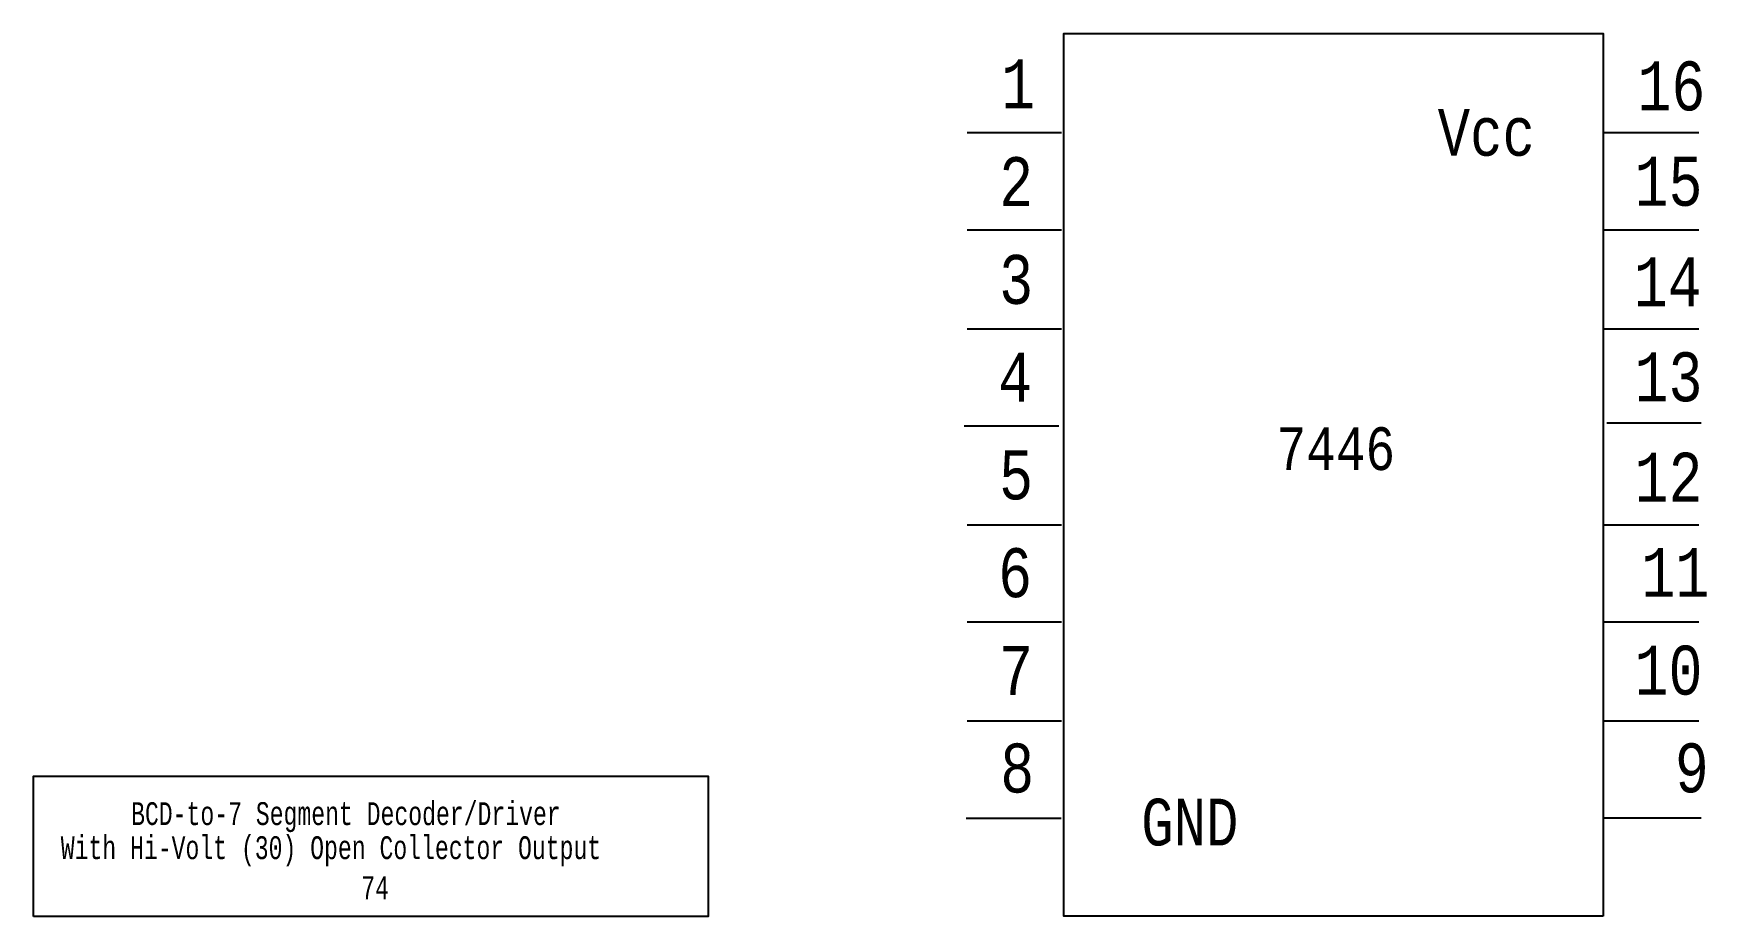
# Model space of a CAD drawing. Extents: x 1.21 to 10.6, y 2 to 6.96.
import ezdxf

# ---------------------------------------------------------------- set-up
doc = ezdxf.new("R2010")
doc.units = 0
doc.header["$LTSCALE"] = 0.5
doc.header["$MEASUREMENT"] = 0
doc.layers.add('1', color=7, linetype='CONTINUOUS')
doc.styles.add('MONOTXT', font='MONOTXT')

msp = doc.modelspace()

# ---------------------------------------------------------------- linework, layer by layer
at = {"layer": '1', "color": 7}
for p, q in [((6.447903, 6.402628), (6.978076, 6.402628)), ((10.02166, 6.402629), (10.55183, 6.402629)), ((6.447903, 5.857782), (6.978076, 5.857782)), ((10.02166, 5.857784), (10.55183, 5.857784)), ((6.447903, 5.302254), (6.978076, 5.302254)), ((10.02166, 5.302255), (10.55183, 5.302255)), ((6.431765, 4.75741), (6.961936, 4.75741)), ((10.56644, 4.771044), (10.03626, 4.771044)), ((6.447903, 4.201881), (6.978076, 4.201881)), ((10.02166, 4.201883), (10.55183, 4.201883)), ((6.447903, 3.657037), (6.978076, 3.657037)), ((10.02166, 3.657038), (10.55183, 3.657038)), ((6.447903, 3.101508), (6.978076, 3.101508)), ((10.02166, 3.101511), (10.55183, 3.101511)), ((6.442315, 2.553652), (6.976246, 2.553652)), ((10.56546, 2.553652), (10.0167, 2.553652))]:
    msp.add_line(p, q, dxfattribs=at)
for points in [[(10.0167, 2.004942), (6.991078, 2.004942), (6.991078, 6.959463), (10.0167, 6.959463)], [(1.210387, 2.002247), (1.210387, 2.791011), (4.995599, 2.791011), (4.995599, 2.002247)]]:
    msp.add_lwpolyline(points, close=True, dxfattribs=at)

# ---------------------------------------------------------------- texts
at = {"layer": '1', "color": 7, "style": 'MONOTXT', "width": 0.8}
for s, p in [('1', (6.63912, 6.538803)), ('16', (10.20843, 6.527435)), ('2', (6.628069, 5.990038)), ('15', (10.1923, 5.992061)), ('3', (6.627978, 5.441273)), ('14', (10.18792, 5.428465)), ('4', (6.622407, 4.89251)), ('13', (10.1923, 4.894532)), ('5', (6.627497, 4.343746)), ('12', (10.1923, 4.330936)), ('6', (6.621926, 3.794981)), ('11', (10.23046, 3.797004)), ('7', (6.627015, 3.246218)), ('10', (10.1923, 3.24824)), ('8', (6.633982, 2.698389)), ('9', (10.41824, 2.699476))]:
    msp.add_text(s, height=0.275, rotation=0.0000007, dxfattribs=at).set_placement(p)
at = {"layer": '1', "color": 7, "style": 'MONOTXT'}
for s, height, width, p in [('Vcc', 0.2625, 0.8, (9.087846, 6.273036)), ('7446', 0.24, 0.8, (8.184225, 4.508743)), ('BCD-to-7 Segment Decoder/Driver', 0.128304, 0.7, (1.758237, 2.515906)), ('GND', 0.2625, 0.8, (7.424575, 2.401445)), ('With Hi-Volt (30) Open Collector Output', 0.128304, 0.7, (1.363639, 2.324731)), ('74', 0.128304, 0.7, (3.049077, 2.099558))]:
    msp.add_text(s, height=height, dxfattribs=dict(at, width=width)).set_placement(p)

doc.saveas('drawing.dxf')
